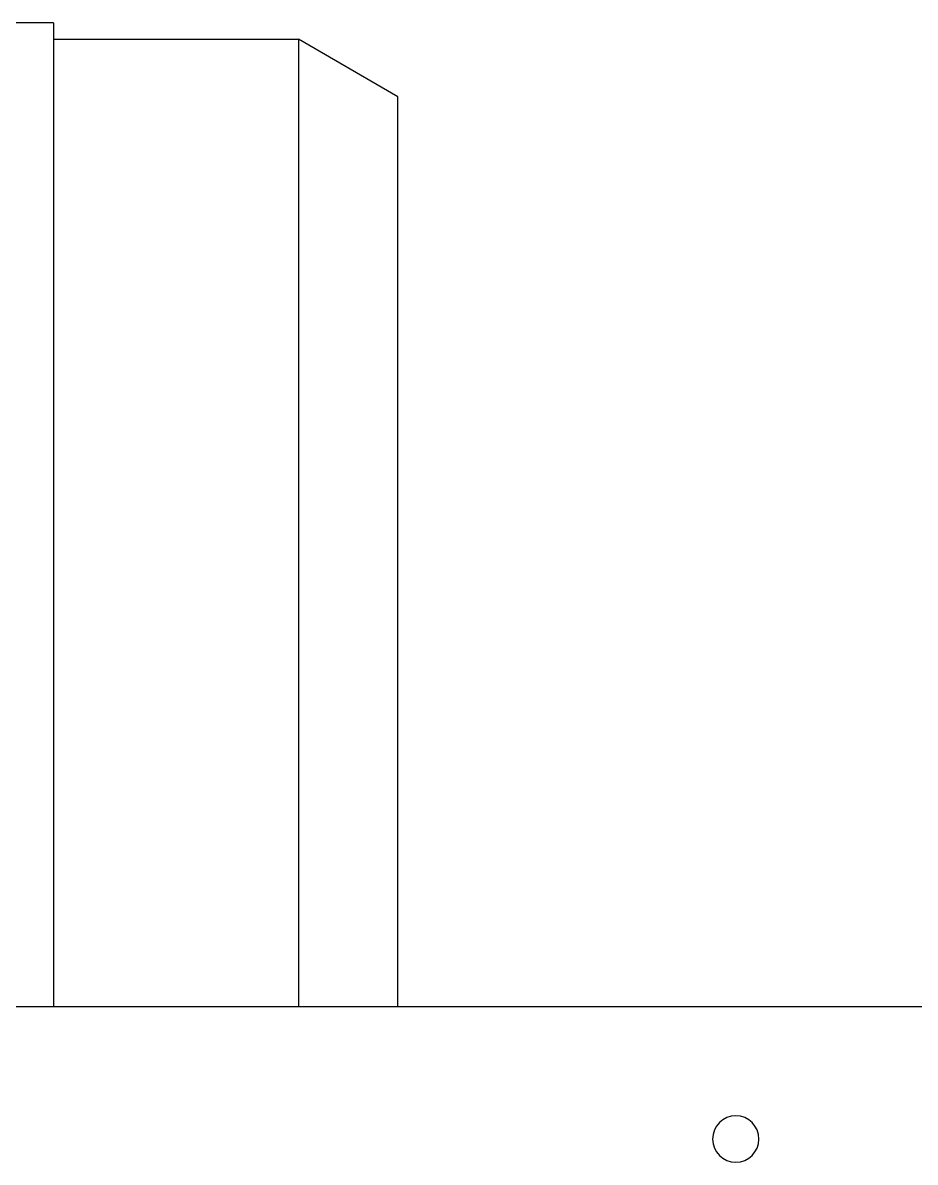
# Model space of a CAD drawing. Header units: millimetres. Extents: x -383313 to -161684, y -117025 to 99224.
# Drawn here: x -347941.8 to -347807, y -7419.6 to -7247.6 of the extents above; entities that cross this region are included whole.
import ezdxf

# ---------------------------------------------------------------- set-up
doc = ezdxf.new("R2010")
doc.units = ezdxf.units.MM
doc.header["$MEASUREMENT"] = 0
doc.layers.add('PV-55E8', color=7, linetype='Continuous')

# ---------------------------------------------------------------- blocks, each defined once
blk = doc.blocks.new('*U123')
at = {"layer": 'PV-55E8', "color": 3}
for p, q in [((-1182.5, -573.38), (-286.5, -573.38)), ((-582.5, -721.88), (-582.5, -573.38)), ((-545.5, -719.38), (-545.5, -573.38)), ((-530.5, -573.38), (-530.5, -710.72)), ((-530.5, -710.72), (-545.5, -719.38)), ((-582.5, -719.38), (-545.5, -719.38)), ((-582.5, -721.88), (-590.5, -721.88))]:
    blk.add_line(p, q, dxfattribs=at)
blk.add_circle((-479.5, -553.38), 3.5, dxfattribs=at)

msp = doc.modelspace()

# ---------------------------------------------------------------- block references
at = {"xscale": -1, "rotation": 180}
msp.add_blockref('*U123', (-347354.63832, -7969.47031), dxfattribs=at)

doc.saveas('drawing.dxf')
